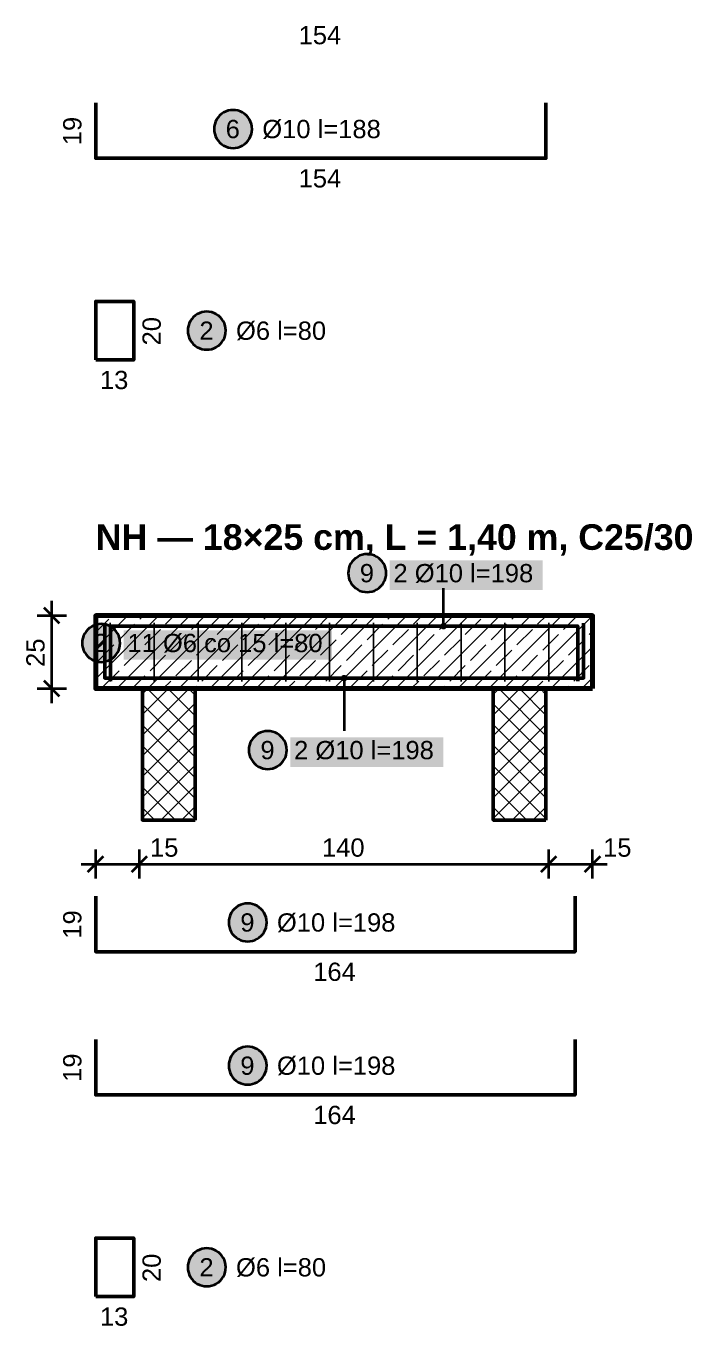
# Model space of a CAD drawing. Header units: metres. Extents: x 0.1 to 10.3, y -9.2 to -0.1.
# Drawn here: x 3.792 to 6.07, y -9.216 to -4.768 of the extents above; entities that cross this region are included whole.
import ezdxf

# ---------------------------------------------------------------- set-up
doc = ezdxf.new("R2010")
doc.units = ezdxf.units.M
for name, color, linetype, lineweight in [('A-KRESKOWANIE', 8, 'Continuous', 18), ('A-MASKA', 7, 'Continuous', 18), ('A-OPISY', 2, 'Continuous', 25), ('K-KONSTR', 7, 'Continuous', 50), ('K-WYMIARY', 1, 'Continuous', 25), ('K-ZBROJENIE', 1, 'Continuous', 100), ('K-ZBROJENIE-OPIS', 2, 'Continuous', 25)]:
    doc.layers.add(name, color=color, linetype=linetype, lineweight=lineweight)
doc.styles.add('PL_ARIAL', font='arial.ttf')
doc.styles.add('PL_ARIAL_B', font='arialbd.ttf')

msp = doc.modelspace()

# ---------------------------------------------------------------- hatches: boundary and pattern name
at = {"layer": 'A-MASKA', "true_color": 0xffffff}
for points in [[(5.0362, -6.6972), (5.5588, -6.6972), (5.5588, -6.596), (5.0362, -6.596)], [(4.1262, -6.9363), (4.8388, -6.9363), (4.8388, -6.835), (4.1262, -6.835)], [(4.6962, -7.3028), (5.2188, -7.3028), (5.2188, -7.2015), (4.6962, -7.2015)]]:
    msp.add_hatch(color=7, dxfattribs=at).paths.add_polyline_path(points)
at = {"layer": 'K-ZBROJENIE-OPIS', "true_color": 0xffffff}
for points in [[(4.565, -5.12), (4.5644, -5.1115), (4.5628, -5.1032), (4.5601, -5.0951), (4.5563, -5.0875), (4.5516, -5.0804), (4.546, -5.074), (4.5396, -5.0684), (4.5325, -5.0637), (4.5249, -5.0599), (4.5168, -5.0572), (4.5085, -5.0556), (4.5, -5.055), (4.4915, -5.0556), (4.4832, -5.0572), (4.4751, -5.0599), (4.4675, -5.0637), (4.4604, -5.0684), (4.454, -5.074), (4.4484, -5.0804), (4.4437, -5.0875), (4.4399, -5.0951), (4.4372, -5.1032), (4.4356, -5.1115), (4.435, -5.12), (4.4356, -5.1285), (4.4372, -5.1368), (4.4399, -5.1449), (4.4437, -5.1525), (4.4484, -5.1596), (4.454, -5.166), (4.4604, -5.1716), (4.4675, -5.1763), (4.4751, -5.1801), (4.4832, -5.1828), (4.4915, -5.1844), (4.5, -5.185), (4.5085, -5.1844), (4.5168, -5.1828), (4.5249, -5.1801), (4.5325, -5.1763), (4.5396, -5.1716), (4.546, -5.166), (4.5516, -5.1596), (4.5563, -5.1525), (4.5601, -5.1449), (4.5628, -5.1368), (4.5644, -5.1285)], [(4.475, -5.81), (4.4744, -5.8015), (4.4728, -5.7932), (4.4701, -5.7851), (4.4663, -5.7775), (4.4616, -5.7704), (4.456, -5.764), (4.4496, -5.7584), (4.4425, -5.7537), (4.4349, -5.7499), (4.4268, -5.7472), (4.4185, -5.7456), (4.41, -5.745), (4.4015, -5.7456), (4.3932, -5.7472), (4.3851, -5.7499), (4.3775, -5.7537), (4.3704, -5.7584), (4.364, -5.764), (4.3584, -5.7704), (4.3537, -5.7775), (4.3499, -5.7851), (4.3472, -5.7932), (4.3456, -5.8015), (4.345, -5.81), (4.3456, -5.8185), (4.3472, -5.8268), (4.3499, -5.8349), (4.3537, -5.8425), (4.3584, -5.8496), (4.364, -5.856), (4.3704, -5.8616), (4.3775, -5.8663), (4.3851, -5.8701), (4.3932, -5.8728), (4.4015, -5.8744), (4.41, -5.875), (4.4185, -5.8744), (4.4268, -5.8728), (4.4349, -5.8701), (4.4425, -5.8663), (4.4496, -5.8616), (4.456, -5.856), (4.4616, -5.8496), (4.4663, -5.8425), (4.4701, -5.8349), (4.4728, -5.8268), (4.4744, -5.8185)], [(5.0237, -6.6397), (5.0232, -6.6313), (5.0215, -6.6229), (5.0188, -6.6149), (5.015, -6.6072), (5.0103, -6.6002), (5.0047, -6.5938), (4.9983, -6.5882), (4.9912, -6.5835), (4.9836, -6.5797), (4.9756, -6.577), (4.9672, -6.5753), (4.9587, -6.5747), (4.9503, -6.5753), (4.9419, -6.577), (4.9339, -6.5797), (4.9262, -6.5835), (4.9192, -6.5882), (4.9128, -6.5938), (4.9072, -6.6002), (4.9025, -6.6072), (4.8987, -6.6149), (4.896, -6.6229), (4.8943, -6.6313), (4.8937, -6.6397), (4.8943, -6.6482), (4.896, -6.6566), (4.8987, -6.6646), (4.9025, -6.6722), (4.9072, -6.6793), (4.9128, -6.6857), (4.9192, -6.6913), (4.9262, -6.696), (4.9339, -6.6998), (4.9419, -6.7025), (4.9503, -6.7042), (4.9587, -6.7047), (4.9672, -6.7042), (4.9756, -6.7025), (4.9836, -6.6998), (4.9912, -6.696), (4.9983, -6.6913), (5.0047, -6.6857), (5.0103, -6.6793), (5.015, -6.6722), (5.0188, -6.6646), (5.0215, -6.6566), (5.0232, -6.6482)], [(4.1137, -6.8788), (4.1131, -6.8703), (4.1114, -6.8619), (4.1087, -6.8539), (4.1049, -6.8463), (4.1002, -6.8392), (4.0946, -6.8328), (4.0882, -6.8272), (4.0812, -6.8225), (4.0735, -6.8187), (4.0655, -6.816), (4.0571, -6.8143), (4.0487, -6.8137), (4.0402, -6.8143), (4.0318, -6.816), (4.0238, -6.8187), (4.0162, -6.8225), (4.0091, -6.8272), (4.0027, -6.8328), (3.9971, -6.8392), (3.9924, -6.8463), (3.9886, -6.8539), (3.9859, -6.8619), (3.9842, -6.8703), (3.9837, -6.8788), (3.9842, -6.8872), (3.9859, -6.8956), (3.9886, -6.9036), (3.9924, -6.9112), (3.9971, -6.9183), (4.0027, -6.9247), (4.0091, -6.9303), (4.0162, -6.935), (4.0238, -6.9388), (4.0318, -6.9415), (4.0402, -6.9432), (4.0487, -6.9438), (4.0571, -6.9432), (4.0655, -6.9415), (4.0735, -6.9388), (4.0812, -6.935), (4.0882, -6.9303), (4.0946, -6.9247), (4.1002, -6.9183), (4.1049, -6.9112), (4.1087, -6.9036), (4.1114, -6.8956), (4.1131, -6.8872)], [(4.6837, -7.2453), (4.6832, -7.2368), (4.6815, -7.2284), (4.6788, -7.2204), (4.675, -7.2128), (4.6703, -7.2057), (4.6647, -7.1993), (4.6583, -7.1937), (4.6512, -7.189), (4.6436, -7.1852), (4.6356, -7.1825), (4.6272, -7.1808), (4.6187, -7.1803), (4.6103, -7.1808), (4.6019, -7.1825), (4.5939, -7.1852), (4.5862, -7.189), (4.5792, -7.1937), (4.5728, -7.1993), (4.5672, -7.2057), (4.5625, -7.2128), (4.5587, -7.2204), (4.556, -7.2284), (4.5543, -7.2368), (4.5537, -7.2453), (4.5543, -7.2537), (4.556, -7.2621), (4.5587, -7.2701), (4.5625, -7.2778), (4.5672, -7.2848), (4.5728, -7.2912), (4.5792, -7.2968), (4.5862, -7.3015), (4.5939, -7.3053), (4.6019, -7.308), (4.6103, -7.3097), (4.6187, -7.3103), (4.6272, -7.3097), (4.6356, -7.308), (4.6436, -7.3053), (4.6512, -7.3015), (4.6583, -7.2968), (4.6647, -7.2912), (4.6703, -7.2848), (4.675, -7.2778), (4.6788, -7.2701), (4.6815, -7.2621), (4.6832, -7.2537)], [(4.615, -7.835), (4.6144, -7.8265), (4.6128, -7.8182), (4.6101, -7.8101), (4.6063, -7.8025), (4.6016, -7.7954), (4.596, -7.789), (4.5896, -7.7834), (4.5825, -7.7787), (4.5749, -7.7749), (4.5668, -7.7722), (4.5585, -7.7706), (4.55, -7.77), (4.5415, -7.7706), (4.5332, -7.7722), (4.5251, -7.7749), (4.5175, -7.7787), (4.5104, -7.7834), (4.504, -7.789), (4.4984, -7.7954), (4.4937, -7.8025), (4.4899, -7.8101), (4.4872, -7.8182), (4.4856, -7.8265), (4.485, -7.835), (4.4856, -7.8435), (4.4872, -7.8518), (4.4899, -7.8599), (4.4937, -7.8675), (4.4984, -7.8746), (4.504, -7.881), (4.5104, -7.8866), (4.5175, -7.8913), (4.5251, -7.8951), (4.5332, -7.8978), (4.5415, -7.8994), (4.55, -7.9), (4.5585, -7.8994), (4.5668, -7.8978), (4.5749, -7.8951), (4.5825, -7.8913), (4.5896, -7.8866), (4.596, -7.881), (4.6016, -7.8746), (4.6063, -7.8675), (4.6101, -7.8599), (4.6128, -7.8518), (4.6144, -7.8435)], [(4.615, -8.325), (4.6144, -8.3165), (4.6128, -8.3082), (4.6101, -8.3001), (4.6063, -8.2925), (4.6016, -8.2854), (4.596, -8.279), (4.5896, -8.2734), (4.5825, -8.2687), (4.5749, -8.2649), (4.5668, -8.2622), (4.5585, -8.2606), (4.55, -8.26), (4.5415, -8.2606), (4.5332, -8.2622), (4.5251, -8.2649), (4.5175, -8.2687), (4.5104, -8.2734), (4.504, -8.279), (4.4984, -8.2854), (4.4937, -8.2925), (4.4899, -8.3001), (4.4872, -8.3082), (4.4856, -8.3165), (4.485, -8.325), (4.4856, -8.3335), (4.4872, -8.3418), (4.4899, -8.3499), (4.4937, -8.3575), (4.4984, -8.3646), (4.504, -8.371), (4.5104, -8.3766), (4.5175, -8.3813), (4.5251, -8.3851), (4.5332, -8.3878), (4.5415, -8.3894), (4.55, -8.39), (4.5585, -8.3894), (4.5668, -8.3878), (4.5749, -8.3851), (4.5825, -8.3813), (4.5896, -8.3766), (4.596, -8.371), (4.6016, -8.3646), (4.6063, -8.3575), (4.6101, -8.3499), (4.6128, -8.3418), (4.6144, -8.3335)], [(4.475, -9.015), (4.4744, -9.0065), (4.4728, -8.9982), (4.4701, -8.9901), (4.4663, -8.9825), (4.4616, -8.9754), (4.456, -8.969), (4.4496, -8.9634), (4.4425, -8.9587), (4.4349, -8.9549), (4.4268, -8.9522), (4.4185, -8.9506), (4.41, -8.95), (4.4015, -8.9506), (4.3932, -8.9522), (4.3851, -8.9549), (4.3775, -8.9587), (4.3704, -8.9634), (4.364, -8.969), (4.3584, -8.9754), (4.3537, -8.9825), (4.3499, -8.9901), (4.3472, -8.9982), (4.3456, -9.0065), (4.345, -9.015), (4.3456, -9.0235), (4.3472, -9.0318), (4.3499, -9.0399), (4.3537, -9.0475), (4.3584, -9.0546), (4.364, -9.061), (4.3704, -9.0666), (4.3775, -9.0713), (4.3851, -9.0751), (4.3932, -9.0778), (4.4015, -9.0794), (4.41, -9.08), (4.4185, -9.0794), (4.4268, -9.0778), (4.4349, -9.0751), (4.4425, -9.0713), (4.4496, -9.0666), (4.456, -9.061), (4.4616, -9.0546), (4.4663, -9.0475), (4.4701, -9.0399), (4.4728, -9.0318), (4.4744, -9.0235)]]:
    msp.add_hatch(color=7, dxfattribs=at).paths.add_polyline_path(points)
at = {"layer": 'K-ZBROJENIE-OPIS', "true_color": 0x000000}
for points in [[(5.2313, -6.821), (5.2309, -6.8181), (5.2297, -6.8154), (5.228, -6.813), (5.2256, -6.8113), (5.2229, -6.8101), (5.22, -6.8097), (5.2171, -6.8101), (5.2144, -6.8113), (5.212, -6.813), (5.2103, -6.8154), (5.2091, -6.8181), (5.2088, -6.821), (5.2091, -6.8239), (5.2103, -6.8266), (5.212, -6.829), (5.2144, -6.8307), (5.2171, -6.8319), (5.22, -6.8323), (5.2229, -6.8319), (5.2256, -6.8307), (5.228, -6.829), (5.2297, -6.8266), (5.2309, -6.8239)], [(4.8913, -6.999), (4.8909, -6.9961), (4.8897, -6.9934), (4.888, -6.991), (4.8856, -6.9893), (4.8829, -6.9881), (4.88, -6.9878), (4.8771, -6.9881), (4.8744, -6.9893), (4.872, -6.991), (4.8703, -6.9934), (4.8691, -6.9961), (4.8688, -6.999), (4.8691, -7.0019), (4.8703, -7.0046), (4.872, -7.007), (4.8744, -7.0087), (4.8771, -7.0099), (4.88, -7.0103), (4.8829, -7.0099), (4.8856, -7.0087), (4.888, -7.007), (4.8897, -7.0046), (4.8909, -7.0019)]]:
    msp.add_hatch(color=7, dxfattribs=at).paths.add_polyline_path(points)

# ---------------------------------------------------------------- linework, layer by layer
at = {"layer": 'A-KRESKOWANIE', "lineweight": 25, "ltscale": 0.025}
for points in [[(4.03, -7.0009), (4.2459, -6.785)], [(4.03, -6.8948), (4.1398, -6.785)], [(4.03, -6.7887), (4.0337, -6.785)], [(4.03, -6.8418), (4.0747, -6.7971)], [(4.1019, -7.035), (4.3519, -6.785)], [(4.1808, -6.7971), (4.1928, -6.785)], [(4.208, -7.035), (4.458, -6.785)], [(4.2692, -6.8147), (4.2989, -6.785)], [(4.3141, -7.035), (4.5641, -6.785)], [(4.3575, -6.8324), (4.405, -6.785)], [(4.4201, -7.035), (4.6701, -6.785)], [(4.4459, -6.8501), (4.499, -6.7971)], [(4.5262, -7.035), (4.7762, -6.785)], [(4.605, -6.7971), (4.6171, -6.785)], [(4.6323, -7.035), (4.8823, -6.785)], [(4.6934, -6.8147), (4.7232, -6.785)], [(4.7383, -7.035), (4.9883, -6.785)], [(4.7818, -6.8324), (4.8292, -6.785)], [(4.8444, -7.035), (5.0944, -6.785)], [(4.8702, -6.8501), (4.9232, -6.7971)], [(4.9505, -7.035), (5.2005, -6.785)], [(5.0293, -6.7971), (5.0414, -6.785)], [(5.0565, -7.035), (5.3065, -6.785)], [(5.1177, -6.8147), (5.1474, -6.785)], [(5.1626, -7.035), (5.4126, -6.785)], [(5.2061, -6.8324), (5.2535, -6.785)], [(5.2687, -7.035), (5.5187, -6.785)], [(5.2945, -6.8501), (5.3475, -6.7971)], [(5.3747, -7.035), (5.6247, -6.785)], [(5.4536, -6.7971), (5.4656, -6.785)], [(5.4808, -7.035), (5.73, -6.7858)], [(5.5419, -6.8147), (5.5717, -6.785)], [(5.6303, -6.8324), (5.6778, -6.785)], [(4.1101, -6.8678), (4.1631, -6.8147)], [(4.1984, -6.8855), (4.2515, -6.8324)], [(4.2868, -6.9031), (4.3399, -6.8501)], [(4.5343, -6.8678), (4.5874, -6.8147)], [(4.6227, -6.8855), (4.6757, -6.8324)], [(4.7111, -6.9031), (4.7641, -6.8501)], [(4.9586, -6.8678), (5.0116, -6.8147)], [(5.047, -6.8855), (5.1, -6.8324)], [(5.1354, -6.9031), (5.1884, -6.8501)], [(5.3829, -6.8678), (5.4359, -6.8147)], [(5.4712, -6.8855), (5.5243, -6.8324)], [(5.5596, -6.9031), (5.6127, -6.8501)], [(5.7187, -6.8501), (5.73, -6.8388)], [(4.0393, -6.9385), (4.0924, -6.8855)], [(4.3752, -6.9208), (4.4283, -6.8678)], [(4.4636, -6.9385), (4.5166, -6.8855)], [(4.7995, -6.9208), (4.8525, -6.8678)], [(4.8879, -6.9385), (4.9409, -6.8855)], [(5.2238, -6.9208), (5.2768, -6.8678)], [(5.3121, -6.9385), (5.3652, -6.8855)], [(5.5869, -7.035), (5.73, -6.8919)], [(5.648, -6.9208), (5.701, -6.8678)], [(4.1277, -6.9562), (4.1808, -6.9031)], [(4.2161, -6.9738), (4.2692, -6.9208)], [(4.3045, -6.9915), (4.3575, -6.9385)], [(4.552, -6.9562), (4.605, -6.9031)], [(4.6404, -6.9738), (4.6934, -6.9208)], [(4.7288, -6.9915), (4.7818, -6.9385)], [(4.9763, -6.9562), (5.0293, -6.9031)], [(5.0647, -6.9738), (5.1177, -6.9208)], [(5.153, -6.9915), (5.2061, -6.9385)], [(5.4005, -6.9562), (5.4536, -6.9031)], [(5.4889, -6.9738), (5.5419, -6.9208)], [(5.5773, -6.9915), (5.6303, -6.9385)], [(4.057, -7.0269), (4.1101, -6.9738)], [(4.3929, -7.0092), (4.4459, -6.9562)], [(4.4813, -7.0269), (4.5343, -6.9738)], [(4.8172, -7.0092), (4.8702, -6.9562)], [(4.9056, -7.0269), (4.9586, -6.9738)], [(5.2414, -7.0092), (5.2945, -6.9562)], [(5.3298, -7.0269), (5.3829, -6.9738)], [(5.6657, -7.0092), (5.7187, -6.9562)], [(4.155, -7.035), (4.1984, -6.9915)], [(4.261, -7.035), (4.2868, -7.0092)], [(4.3671, -7.035), (4.3752, -7.0269)], [(4.5792, -7.035), (4.6227, -6.9915)], [(4.6853, -7.035), (4.7111, -7.0092)], [(4.7914, -7.035), (4.7995, -7.0269)], [(5.0035, -7.035), (5.047, -6.9915)], [(5.1096, -7.035), (5.1354, -7.0092)], [(5.2156, -7.035), (5.2238, -7.0269)], [(5.4278, -7.035), (5.4712, -6.9915)], [(5.5338, -7.035), (5.5596, -7.0092)], [(5.6399, -7.035), (5.648, -7.0269)], [(5.6929, -7.035), (5.73, -6.9979)], [(4.19, -7.1944), (4.3494, -7.035)], [(4.19, -7.1237), (4.2787, -7.035)], [(4.19, -7.053), (4.208, -7.035)], [(4.37, -7.1984), (4.2066, -7.035)], [(4.37, -7.1277), (4.2773, -7.035)], [(4.37, -7.057), (4.348, -7.035)], [(5.39, -7.1965), (5.5515, -7.035)], [(5.39, -7.1258), (5.4808, -7.035)], [(5.39, -7.0551), (5.4101, -7.035)], [(5.57, -7.1963), (5.4087, -7.035)], [(5.57, -7.1256), (5.4794, -7.035)], [(5.57, -7.0549), (5.5501, -7.035)], [(4.19, -7.2651), (4.37, -7.0851)], [(4.37, -7.2691), (4.19, -7.0891)], [(5.57, -7.2671), (5.39, -7.0871)], [(5.39, -7.2672), (5.57, -7.0872)], [(4.19, -7.3358), (4.37, -7.1558)], [(4.37, -7.3398), (4.19, -7.1598)], [(5.57, -7.3378), (5.39, -7.1578)], [(5.39, -7.3379), (5.57, -7.1579)], [(4.19, -7.4066), (4.37, -7.2266)], [(4.37, -7.4106), (4.19, -7.2306)], [(5.57, -7.4085), (5.39, -7.2285)], [(5.39, -7.4086), (5.57, -7.2286)], [(4.19, -7.4773), (4.37, -7.2973)], [(4.37, -7.4813), (4.19, -7.3013)], [(5.57, -7.4792), (5.39, -7.2992)], [(5.39, -7.4793), (5.57, -7.2993)], [(4.303, -7.485), (4.19, -7.372)], [(4.253, -7.485), (4.37, -7.368)], [(5.5051, -7.485), (5.39, -7.3699)], [(5.4551, -7.485), (5.57, -7.3701)], [(4.2323, -7.485), (4.19, -7.4427)], [(4.3237, -7.485), (4.37, -7.4387)], [(5.4344, -7.485), (5.39, -7.4406)], [(5.5258, -7.485), (5.57, -7.4408)]]:
    msp.add_lwpolyline(points, dxfattribs=at)
at = {"layer": 'K-KONSTR', "lineweight": 70, "ltscale": 0.025}
msp.add_lwpolyline([(5.73, -7.035), (5.73, -6.785), (4.03, -6.785), (4.03, -7.035)], close=True, dxfattribs=at)
at = {"layer": 'K-KONSTR', "lineweight": 50, "ltscale": 0.025}
for points in [[(4.37, -7.485), (4.37, -7.035), (4.19, -7.035), (4.19, -7.485)], [(5.57, -7.485), (5.57, -7.035), (5.39, -7.035), (5.39, -7.485)]]:
    msp.add_lwpolyline(points, close=True, dxfattribs=at)
at = {"layer": 'K-WYMIARY', "lineweight": 35, "ltscale": 0.025}
for points in [[(3.9065, -6.8115), (3.8535, -6.7585)], [(3.88, -7.085), (3.88, -6.735)], [(3.83, -6.785), (3.93, -6.785)], [(3.9065, -7.0615), (3.8535, -7.0085)], [(3.83, -7.035), (3.93, -7.035)], [(4.03, -7.685), (4.03, -7.585)], [(4.18, -7.685), (4.18, -7.585)], [(5.58, -7.685), (5.58, -7.585)], [(5.73, -7.685), (5.73, -7.585)], [(3.98, -7.635), (5.78, -7.635)], [(4.0035, -7.6615), (4.0565, -7.6085)], [(4.1535, -7.6615), (4.2065, -7.6085)], [(5.5535, -7.6615), (5.6065, -7.6085)], [(5.7035, -7.6615), (5.7565, -7.6085)]]:
    msp.add_lwpolyline(points, dxfattribs=at)
at = {"layer": 'K-ZBROJENIE', "lineweight": 50, "ltscale": 0.025}
for points in [[(4.03, -5.03), (4.03, -5.22), (5.57, -5.22), (5.57, -5.03)], [(4.061, -6.811), (4.061, -6.999), (5.699, -6.999), (5.699, -6.811)], [(4.081, -7.009), (4.081, -6.821), (5.679, -6.821), (5.679, -7.009)], [(4.03, -7.745), (4.03, -7.935), (5.67, -7.935), (5.67, -7.745)], [(4.03, -8.235), (4.03, -8.425), (5.67, -8.425), (5.67, -8.235)]]:
    msp.add_lwpolyline(points, dxfattribs=at)
for points in [[(4.03, -5.91), (4.16, -5.91), (4.16, -5.71), (4.03, -5.71)], [(4.03, -9.115), (4.16, -9.115), (4.16, -8.915), (4.03, -8.915)]]:
    msp.add_lwpolyline(points, close=True, dxfattribs=at)
at = {"layer": 'K-ZBROJENIE', "lineweight": 25, "ltscale": 0.025}
for points in [[(4.08, -7.01), (4.08, -6.81)], [(4.23, -7.01), (4.23, -6.81)], [(4.38, -7.01), (4.38, -6.81)], [(4.53, -7.01), (4.53, -6.81)], [(4.68, -7.01), (4.68, -6.81)], [(4.83, -7.01), (4.83, -6.81)], [(4.98, -7.01), (4.98, -6.81)], [(5.13, -7.01), (5.13, -6.81)], [(5.28, -7.01), (5.28, -6.81)], [(5.43, -7.01), (5.43, -6.81)], [(5.58, -7.01), (5.58, -6.81)]]:
    msp.add_lwpolyline(points, dxfattribs=at)
at = {"layer": 'K-ZBROJENIE-OPIS', "lineweight": 35, "ltscale": 0.025}
for points in [[(4.565, -5.12), (4.5644, -5.1115), (4.5628, -5.1032), (4.5601, -5.0951), (4.5563, -5.0875), (4.5516, -5.0804), (4.546, -5.074), (4.5396, -5.0684), (4.5325, -5.0637), (4.5249, -5.0599), (4.5168, -5.0572), (4.5085, -5.0556), (4.5, -5.055), (4.4915, -5.0556), (4.4832, -5.0572), (4.4751, -5.0599), (4.4675, -5.0637), (4.4604, -5.0684), (4.454, -5.074), (4.4484, -5.0804), (4.4437, -5.0875), (4.4399, -5.0951), (4.4372, -5.1032), (4.4356, -5.1115), (4.435, -5.12), (4.4356, -5.1285), (4.4372, -5.1368), (4.4399, -5.1449), (4.4437, -5.1525), (4.4484, -5.1596), (4.454, -5.166), (4.4604, -5.1716), (4.4675, -5.1763), (4.4751, -5.1801), (4.4832, -5.1828), (4.4915, -5.1844), (4.5, -5.185), (4.5085, -5.1844), (4.5168, -5.1828), (4.5249, -5.1801), (4.5325, -5.1763), (4.5396, -5.1716), (4.546, -5.166), (4.5516, -5.1596), (4.5563, -5.1525), (4.5601, -5.1449), (4.5628, -5.1368), (4.5644, -5.1285)], [(4.475, -5.81), (4.4744, -5.8015), (4.4728, -5.7932), (4.4701, -5.7851), (4.4663, -5.7775), (4.4616, -5.7704), (4.456, -5.764), (4.4496, -5.7584), (4.4425, -5.7537), (4.4349, -5.7499), (4.4268, -5.7472), (4.4185, -5.7456), (4.41, -5.745), (4.4015, -5.7456), (4.3932, -5.7472), (4.3851, -5.7499), (4.3775, -5.7537), (4.3704, -5.7584), (4.364, -5.764), (4.3584, -5.7704), (4.3537, -5.7775), (4.3499, -5.7851), (4.3472, -5.7932), (4.3456, -5.8015), (4.345, -5.81), (4.3456, -5.8185), (4.3472, -5.8268), (4.3499, -5.8349), (4.3537, -5.8425), (4.3584, -5.8496), (4.364, -5.856), (4.3704, -5.8616), (4.3775, -5.8663), (4.3851, -5.8701), (4.3932, -5.8728), (4.4015, -5.8744), (4.41, -5.875), (4.4185, -5.8744), (4.4268, -5.8728), (4.4349, -5.8701), (4.4425, -5.8663), (4.4496, -5.8616), (4.456, -5.856), (4.4616, -5.8496), (4.4663, -5.8425), (4.4701, -5.8349), (4.4728, -5.8268), (4.4744, -5.8185)], [(5.0237, -6.6397), (5.0232, -6.6313), (5.0215, -6.6229), (5.0188, -6.6149), (5.015, -6.6072), (5.0103, -6.6002), (5.0047, -6.5938), (4.9983, -6.5882), (4.9912, -6.5835), (4.9836, -6.5797), (4.9756, -6.577), (4.9672, -6.5753), (4.9587, -6.5747), (4.9503, -6.5753), (4.9419, -6.577), (4.9339, -6.5797), (4.9262, -6.5835), (4.9192, -6.5882), (4.9128, -6.5938), (4.9072, -6.6002), (4.9025, -6.6072), (4.8987, -6.6149), (4.896, -6.6229), (4.8943, -6.6313), (4.8937, -6.6397), (4.8943, -6.6482), (4.896, -6.6566), (4.8987, -6.6646), (4.9025, -6.6722), (4.9072, -6.6793), (4.9128, -6.6857), (4.9192, -6.6913), (4.9262, -6.696), (4.9339, -6.6998), (4.9419, -6.7025), (4.9503, -6.7042), (4.9587, -6.7047), (4.9672, -6.7042), (4.9756, -6.7025), (4.9836, -6.6998), (4.9912, -6.696), (4.9983, -6.6913), (5.0047, -6.6857), (5.0103, -6.6793), (5.015, -6.6722), (5.0188, -6.6646), (5.0215, -6.6566), (5.0232, -6.6482)], [(4.1137, -6.8788), (4.1131, -6.8703), (4.1114, -6.8619), (4.1087, -6.8539), (4.1049, -6.8463), (4.1002, -6.8392), (4.0946, -6.8328), (4.0882, -6.8272), (4.0812, -6.8225), (4.0735, -6.8187), (4.0655, -6.816), (4.0571, -6.8143), (4.0487, -6.8137), (4.0402, -6.8143), (4.0318, -6.816), (4.0238, -6.8187), (4.0162, -6.8225), (4.0091, -6.8272), (4.0027, -6.8328), (3.9971, -6.8392), (3.9924, -6.8463), (3.9886, -6.8539), (3.9859, -6.8619), (3.9842, -6.8703), (3.9837, -6.8788), (3.9842, -6.8872), (3.9859, -6.8956), (3.9886, -6.9036), (3.9924, -6.9112), (3.9971, -6.9183), (4.0027, -6.9247), (4.0091, -6.9303), (4.0162, -6.935), (4.0238, -6.9388), (4.0318, -6.9415), (4.0402, -6.9432), (4.0487, -6.9438), (4.0571, -6.9432), (4.0655, -6.9415), (4.0735, -6.9388), (4.0812, -6.935), (4.0882, -6.9303), (4.0946, -6.9247), (4.1002, -6.9183), (4.1049, -6.9112), (4.1087, -6.9036), (4.1114, -6.8956), (4.1131, -6.8872)], [(4.6837, -7.2453), (4.6832, -7.2368), (4.6815, -7.2284), (4.6788, -7.2204), (4.675, -7.2128), (4.6703, -7.2057), (4.6647, -7.1993), (4.6583, -7.1937), (4.6512, -7.189), (4.6436, -7.1852), (4.6356, -7.1825), (4.6272, -7.1808), (4.6187, -7.1803), (4.6103, -7.1808), (4.6019, -7.1825), (4.5939, -7.1852), (4.5862, -7.189), (4.5792, -7.1937), (4.5728, -7.1993), (4.5672, -7.2057), (4.5625, -7.2128), (4.5587, -7.2204), (4.556, -7.2284), (4.5543, -7.2368), (4.5537, -7.2453), (4.5543, -7.2537), (4.556, -7.2621), (4.5587, -7.2701), (4.5625, -7.2778), (4.5672, -7.2848), (4.5728, -7.2912), (4.5792, -7.2968), (4.5862, -7.3015), (4.5939, -7.3053), (4.6019, -7.308), (4.6103, -7.3097), (4.6187, -7.3103), (4.6272, -7.3097), (4.6356, -7.308), (4.6436, -7.3053), (4.6512, -7.3015), (4.6583, -7.2968), (4.6647, -7.2912), (4.6703, -7.2848), (4.675, -7.2778), (4.6788, -7.2701), (4.6815, -7.2621), (4.6832, -7.2537)], [(4.615, -7.835), (4.6144, -7.8265), (4.6128, -7.8182), (4.6101, -7.8101), (4.6063, -7.8025), (4.6016, -7.7954), (4.596, -7.789), (4.5896, -7.7834), (4.5825, -7.7787), (4.5749, -7.7749), (4.5668, -7.7722), (4.5585, -7.7706), (4.55, -7.77), (4.5415, -7.7706), (4.5332, -7.7722), (4.5251, -7.7749), (4.5175, -7.7787), (4.5104, -7.7834), (4.504, -7.789), (4.4984, -7.7954), (4.4937, -7.8025), (4.4899, -7.8101), (4.4872, -7.8182), (4.4856, -7.8265), (4.485, -7.835), (4.4856, -7.8435), (4.4872, -7.8518), (4.4899, -7.8599), (4.4937, -7.8675), (4.4984, -7.8746), (4.504, -7.881), (4.5104, -7.8866), (4.5175, -7.8913), (4.5251, -7.8951), (4.5332, -7.8978), (4.5415, -7.8994), (4.55, -7.9), (4.5585, -7.8994), (4.5668, -7.8978), (4.5749, -7.8951), (4.5825, -7.8913), (4.5896, -7.8866), (4.596, -7.881), (4.6016, -7.8746), (4.6063, -7.8675), (4.6101, -7.8599), (4.6128, -7.8518), (4.6144, -7.8435)], [(4.615, -8.325), (4.6144, -8.3165), (4.6128, -8.3082), (4.6101, -8.3001), (4.6063, -8.2925), (4.6016, -8.2854), (4.596, -8.279), (4.5896, -8.2734), (4.5825, -8.2687), (4.5749, -8.2649), (4.5668, -8.2622), (4.5585, -8.2606), (4.55, -8.26), (4.5415, -8.2606), (4.5332, -8.2622), (4.5251, -8.2649), (4.5175, -8.2687), (4.5104, -8.2734), (4.504, -8.279), (4.4984, -8.2854), (4.4937, -8.2925), (4.4899, -8.3001), (4.4872, -8.3082), (4.4856, -8.3165), (4.485, -8.325), (4.4856, -8.3335), (4.4872, -8.3418), (4.4899, -8.3499), (4.4937, -8.3575), (4.4984, -8.3646), (4.504, -8.371), (4.5104, -8.3766), (4.5175, -8.3813), (4.5251, -8.3851), (4.5332, -8.3878), (4.5415, -8.3894), (4.55, -8.39), (4.5585, -8.3894), (4.5668, -8.3878), (4.5749, -8.3851), (4.5825, -8.3813), (4.5896, -8.3766), (4.596, -8.371), (4.6016, -8.3646), (4.6063, -8.3575), (4.6101, -8.3499), (4.6128, -8.3418), (4.6144, -8.3335)], [(4.475, -9.015), (4.4744, -9.0065), (4.4728, -8.9982), (4.4701, -8.9901), (4.4663, -8.9825), (4.4616, -8.9754), (4.456, -8.969), (4.4496, -8.9634), (4.4425, -8.9587), (4.4349, -8.9549), (4.4268, -8.9522), (4.4185, -8.9506), (4.41, -8.95), (4.4015, -8.9506), (4.3932, -8.9522), (4.3851, -8.9549), (4.3775, -8.9587), (4.3704, -8.9634), (4.364, -8.969), (4.3584, -8.9754), (4.3537, -8.9825), (4.3499, -8.9901), (4.3472, -8.9982), (4.3456, -9.0065), (4.345, -9.015), (4.3456, -9.0235), (4.3472, -9.0318), (4.3499, -9.0399), (4.3537, -9.0475), (4.3584, -9.0546), (4.364, -9.061), (4.3704, -9.0666), (4.3775, -9.0713), (4.3851, -9.0751), (4.3932, -9.0778), (4.4015, -9.0794), (4.41, -9.08), (4.4185, -9.0794), (4.4268, -9.0778), (4.4349, -9.0751), (4.4425, -9.0713), (4.4496, -9.0666), (4.456, -9.061), (4.4616, -9.0546), (4.4663, -9.0475), (4.4701, -9.0399), (4.4728, -9.0318), (4.4744, -9.0235)]]:
    msp.add_lwpolyline(points, close=True, dxfattribs=at)
for points in [[(5.22, -6.821), (5.22, -6.691)], [(4.88, -6.999), (4.88, -7.179)]]:
    msp.add_lwpolyline(points, dxfattribs=at)

# ---------------------------------------------------------------- texts
at = {"layer": 'A-OPISY', "style": 'PL_ARIAL_B'}
msp.add_text('NH — 18×25 cm, L = 1,40 m, C25/30', height=0.0875, dxfattribs=at).set_placement((4.03, -6.56))
at = {"layer": 'K-WYMIARY', "style": 'PL_ARIAL'}
msp.add_text('25', height=0.0625, rotation=90, dxfattribs=at).set_placement((3.855, -6.9605))
for s, p in [('15', (4.2157, -7.61)), ('140', (4.8042, -7.61)), ('15', (5.7658, -7.61))]:
    msp.add_text(s, height=0.0625, dxfattribs=at).set_placement(p)
at = {"layer": 'K-ZBROJENIE-OPIS', "style": 'PL_ARIAL'}
for s, p in [('154', (4.7242, -4.83)), ('6', (4.4747, -5.1513)), ('Ø10 l=188', (4.6, -5.1513)), ('154', (4.7242, -5.32)), ('2', (4.3847, -5.8413)), ('Ø6 l=80', (4.51, -5.8413)), ('13', (4.0445, -6.01)), ('9', (4.9335, -6.671)), ('2 Ø10 l=198', (5.0487, -6.671)), ('2', (4.0234, -6.91)), ('11 Ø6 co 15 l=80', (4.1387, -6.91)), ('9', (4.5935, -7.2765)), ('2 Ø10 l=198', (4.7087, -7.2765)), ('9', (4.5247, -7.8663)), ('Ø10 l=198', (4.65, -7.8663)), ('164', (4.7742, -8.035)), ('9', (4.5247, -8.3563)), ('Ø10 l=198', (4.65, -8.3563)), ('164', (4.7742, -8.525)), ('2', (4.3847, -9.0463)), ('Ø6 l=80', (4.51, -9.0463)), ('13', (4.0445, -9.215))]:
    msp.add_text(s, height=0.0625, dxfattribs=at).set_placement(p)
for s, p in [('19', (3.9811, -5.1755)), ('20', (4.2525, -5.8605)), ('19', (3.9811, -7.8905)), ('19', (3.9811, -8.3805)), ('20', (4.2525, -9.0655))]:
    msp.add_text(s, height=0.0625, rotation=90, dxfattribs=at).set_placement(p)

doc.saveas('drawing.dxf')
